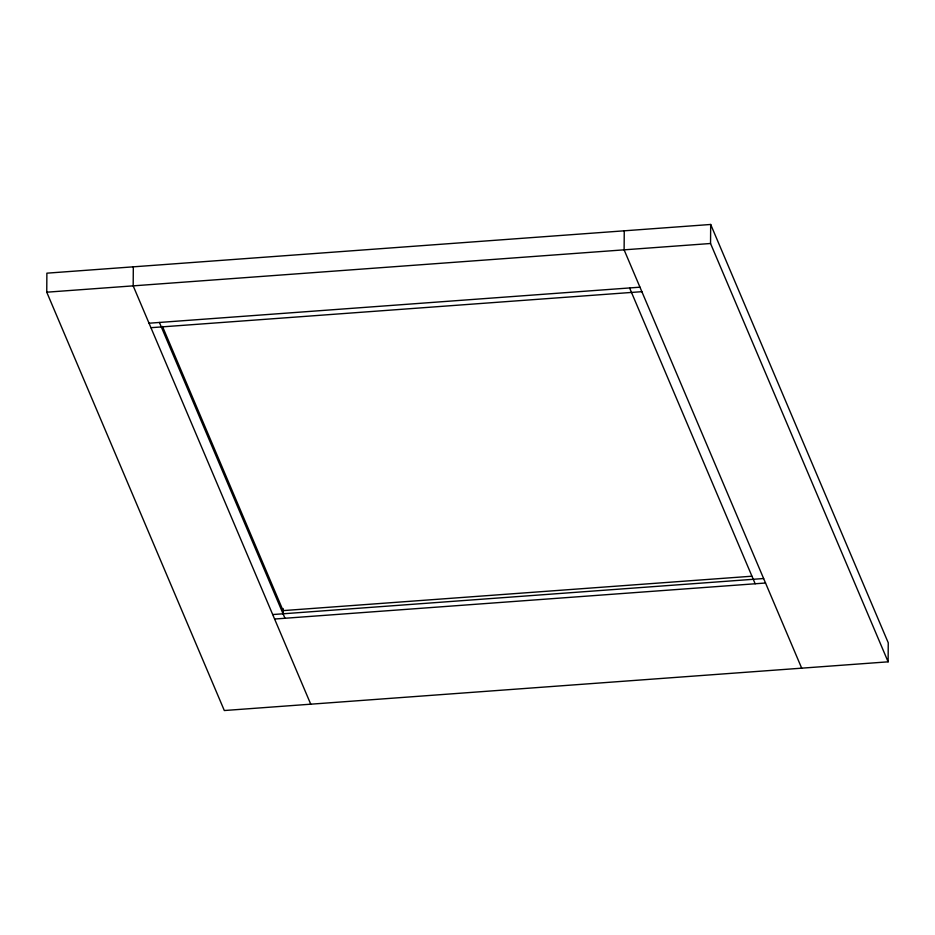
<?xml version="1.0" encoding="UTF-8"?>
<svg xmlns="http://www.w3.org/2000/svg" width="935" height="935" viewBox="0 0 935 935"><rect width="100%" height="100%" fill="white"/><g stroke="black" fill="none" stroke-linecap="round" stroke-linejoin="round"><path stroke-width="1.4" d="M46.75 292.199L46.879 273.172L710.682 224.47L888.25 642.801L888.121 661.828L224.318 710.53L46.75 292.199L710.542 243.497L888.121 661.828M133.319 266.837L133.179 285.865L310.747 704.195M283.071 613.792L283.106 608.498M624.253 230.805L624.112 249.844L801.681 668.163M710.542 243.497L710.682 224.47M149.039 323.218L639.972 287.185M150.944 327.694L641.878 291.673M751.833 576.217L283.095 610.613L162.468 326.432M272.704 614.552L763.638 578.531M274.61 619.028L765.531 583.008M629.594 287.945L755.164 583.767M159.406 322.446L284.976 618.269"/></g></svg>
